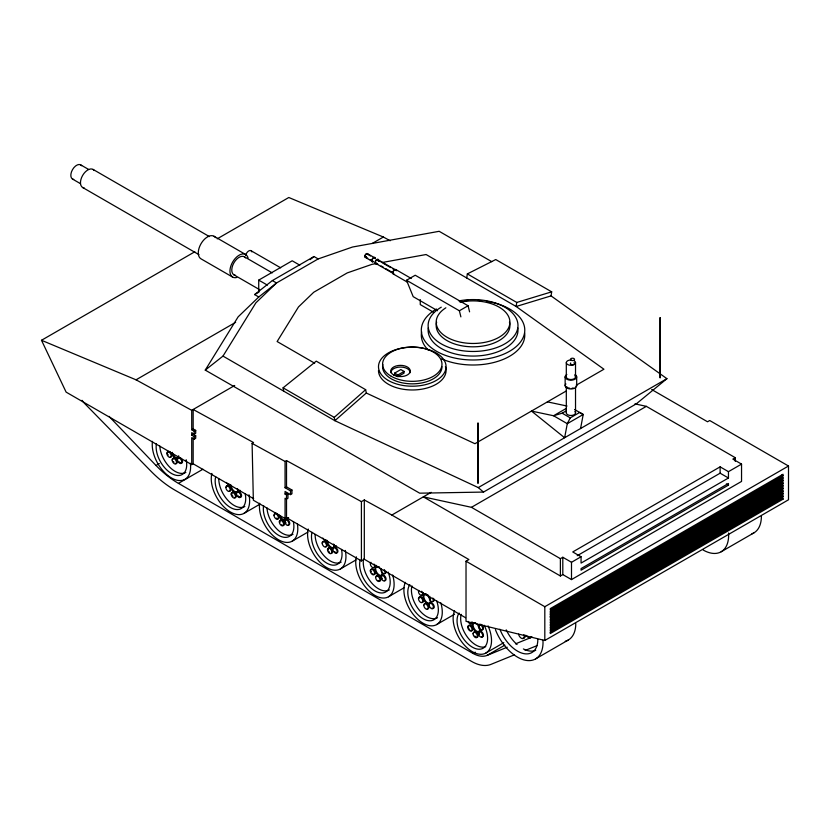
<?xml version="1.0" encoding="UTF-8"?>
<svg xmlns="http://www.w3.org/2000/svg" width="830" height="830" viewBox="0 0 830 830"><rect width="100%" height="100%" fill="white"/><g stroke="black" fill="none" stroke-linecap="round" stroke-linejoin="round"><path stroke-width="1.25" d="M466.709 277.967L467.342 273.91L495.738 259.541L551.68 291.838L551.047 295.895L666.926 378.677L636.288 403.868L483.506 492.076L419.669 493.176L205.249 370.107L238.137 316.842L258.773 296.984L276.514 282.978L318.16 258.929L352.553 247.018L439.163 231.3L491.754 261.658M551.68 291.838L516.758 302.452L516.136 306.498L603.929 369.226L576.217 385.234M580.564 428.539L583.22 414.481L574.599 409.522M477.81 483.185L478.007 422.895L478.184 483.164M659.943 317.662L660.14 377.961L660.338 317.662M570.272 417.874L567.284 423.684L564.628 437.742L531.47 411.068L553.548 415.747L567.284 423.684L583.22 414.481L579.672 412.437L570.272 417.874L562.159 413.195L553.548 415.747L566.288 408.391M205.249 370.107L222.99 356.101L255.879 302.836L276.514 282.978L272.365 280.582L254.623 294.588L258.773 296.984M483.506 492.076L478.267 487.594L334.884 420.696L334.251 417.376L365.657 389.685L316.24 361.154L283.082 387.828L283.704 391.158M365.657 389.685L366.289 393.015L334.884 420.696L222.99 356.101M310.067 259.655L314.01 256.532L318.16 258.929M253.679 498.737L193.162 463.804L191.72 464.634L66.12 392.123L41.5 340.279L194.811 251.77M217.19 238.843L288.809 197.499L383.356 237.027L390.173 240.762M258.721 291.226L258.721 280.115L292.202 260.786L299.786 265.164M272.365 280.582L314.01 256.532M254.623 294.588L259.012 292.056M41.5 340.279L136.047 379.818L235.647 322.31M372.172 243.491L383.356 237.027M437.535 310.711L413.184 296.652L406.513 280.26L415.218 275.238L468.068 305.751L469.583 311.852M136.047 379.818L191.72 410.311L234.714 385.483M191.72 410.311L191.72 429.753L193.162 428.923L195.704 430.386L195.704 433.312L194.251 434.142L191.72 432.679L191.72 435.148L194.251 436.611L195.704 435.771L195.704 438.282L194.251 439.122L191.72 437.659L191.72 464.634M191.72 429.753L194.251 431.216L195.704 430.386M191.72 435.148L193.162 434.308L195.704 435.771M109.031 416.359L155.967 465.443L159.308 463.514M406.513 280.26L459.374 310.773L468.068 305.751M155.967 465.443A86.413 49.883 60 0 0 178.45 483.371L202.935 469.23M465.578 617.728L364.308 559.264L361.413 560.935L286.516 517.692L285.064 518.532L253.347 500.22L252.102 443.386L253.555 442.556L193.162 409.47L193.162 428.923M394.665 373.106L400.817 369.547L404.075 371.425L404.075 373.106L397.923 376.654L394.665 374.776L394.665 373.106L397.923 374.984L404.075 371.425M252.102 443.386L285.064 461.439L286.516 460.608L361.413 501.631L364.308 499.961L391.843 515.046L468.919 559.545L466.024 561.215L466.024 621.328L544.812 640.48L788.5 499.785L788.5 466.014L709.712 420.52L707.534 421.775L651.685 389.529M285.064 461.439L285.064 487.718L286.516 486.878L291.942 490.011L291.942 493.777L290.5 494.618L285.064 491.474L285.064 494.068L286.516 494.898L287.958 494.068L287.958 498.249L286.516 499.079L285.064 498.249L285.064 518.532M244.02 513.365L259.686 504.318M285.064 494.068L286.516 493.228L287.958 494.068M285.064 487.718L290.5 490.852L291.942 490.011M292.17 541.17L307.847 532.123M566.247 390.992L474.936 443.708L366.289 393.015M562.159 413.195L566.34 410.777M391.843 515.046L431.185 492.325M478.267 487.594L666.926 378.677M340.331 568.975L355.997 559.928M735.276 457.693L732.849 459.094L741.543 464.105L741.543 481.421L571.497 579.589L562.802 574.578L560.385 575.979L423.342 496.859L471.45 507.317L646.342 406.347L735.276 457.693L735.276 461.397M388.492 596.78L404.158 587.733M436.653 624.575L454.56 614.241M471.45 507.317L560.385 558.663L562.802 557.262L571.497 562.284L581.062 556.754L581.062 563.093L728.45 477.997L728.45 471.668L741.543 464.105M728.45 471.668L720.118 466.854L572.741 551.95L581.062 556.754M577.203 555.706L720.118 473.193L728.45 477.997M728.45 485.125L581.062 570.21L581.062 568.581L728.45 483.485L728.45 485.125L726.364 483.921M466.024 561.215L544.812 606.709L788.5 466.014M178.45 483.371L473.048 653.459L475.279 652.173M783.043 475.549L550.269 609.946L550.269 608.629L783.043 474.241L783.043 475.549L781.953 474.926M783.043 478.173L550.269 612.571L550.269 611.254L783.043 476.866L783.043 478.173L781.953 477.551M550.269 613.878L783.043 479.491L783.043 480.798L550.269 615.196L550.269 613.878L781.953 480.176L783.043 480.798M485.892 653.013L503.8 642.669M550.269 616.503L783.043 482.116L783.043 483.423L550.269 617.821L550.269 616.503L781.953 482.801L783.043 483.423M473.048 653.459A31.395 18.125 60 0 0 487.044 655.42L504.858 645.138M783.043 486.048L550.269 620.435L550.269 619.128L783.043 484.741L783.043 486.048L781.953 485.426M783.043 488.673L550.269 623.06L550.269 621.753L783.043 487.366L783.043 488.673L781.953 488.05M783.043 491.298L550.269 625.685L550.269 624.378L783.043 489.99L783.043 491.298L781.953 490.675M783.043 493.923L550.269 628.31L550.269 627.003L783.043 492.615L783.043 493.923L781.953 493.3M783.043 496.548L550.269 630.935L550.269 629.628L783.043 495.24L783.043 496.548L781.953 495.925M550.269 632.253L783.043 497.865L783.043 499.172L550.269 633.56L550.269 632.253L781.953 498.55L783.043 499.172M535.558 658.927L568.301 640.023M721.156 551.774L753.91 532.87M487.044 655.42L507.223 647.213M515.523 643.841L532.134 637.077M514.548 654.777L490.966 664.374A42.164 24.34 60 0 1 471.627 661.437L174.808 490.074A94.174 54.365 60 0 1 150.925 471.17L84.224 403.069A38.419 22.182 60 0 1 82.035 400.319M525.172 650.45L536.958 645.657M551.047 295.895L516.136 306.498L426.101 254.53L381.997 262.529M376.965 263.442L371.923 264.355L347.241 272.914L313.761 292.233L298.489 306.934L277.127 341.535L314.663 363.208M547.395 401.865L567.025 406.036M634.95 403.868L646.342 406.347M467.342 273.91L516.758 302.452M395.848 269.574L411.286 278.486M367.4 253.617L374.641 257.798A2.158 1.245 -60 0 1 375.036 258.358M377.909 259.676L395.651 269.916M367.161 254.032L370.512 255.962M377.214 259.832L380.565 261.761M382.796 263.058L390.608 267.561M392.839 268.858L395.07 270.144M365.49 256.927L367.721 258.223M369.952 259.51L373.303 261.44M375.534 262.737L377.764 264.023M381.115 265.953L383.356 267.239M385.587 268.536L393.399 273.049M365.252 257.352L372.494 261.533M375.751 263.411L393.493 273.651M393.285 274.004L407.623 282.283M433.551 312.267L420.26 304.6L420.26 299.578M251.023 250.702L280.665 267.82M214.026 236.26L245.67 254.53M93.053 169.424L209.368 236.581M244.362 256.781L272.24 272.873M80.718 164.88L88.571 169.413M258.721 280.115L267.395 285.115M72.521 179.073L80.375 183.606M82.627 187.487L198.941 254.634M233.936 274.844L259.583 289.649M232.639 277.096L200.995 258.836A13.031 7.522 -60 0 1 201.898 242.339A13.031 7.522 -60 0 1 215.489 237.619M283.082 387.828L334.251 417.376M459.374 310.773L460.878 316.873M781.953 481.483L781.953 482.801M720.118 466.854L720.118 473.193M576.684 376.862L576.684 385.639M575.522 362.648L575.522 376.862M575.522 386.936L575.522 412.821M571.497 562.284L571.497 579.589M566.309 362.648L566.309 376.862M566.309 386.936L566.309 412.821M565.147 376.862L565.147 385.639M562.802 557.262L562.802 574.578M560.385 558.663L560.385 575.979M544.812 606.709L544.812 640.48M397.923 374.984L397.923 376.654M364.308 499.961L364.308 559.264M361.413 501.631L361.413 560.935M290.5 490.852L290.5 494.618M286.516 460.608L286.516 486.878M286.516 494.898L286.516 517.692M194.251 431.216L194.251 434.142M194.251 436.611L194.251 439.122M193.162 438.105L193.162 463.804M728.564 533.016A36.095 20.843 60 0 1 703.114 549.989M761.38 516.343A36.095 20.843 60 0 1 751.928 533.783M575.781 623.496A36.095 20.843 60 0 1 565.251 641.268M542.955 640.169A36.095 20.843 60 0 1 525.027 660.172A36.095 20.843 60 0 1 495.406 629.648M537.83 639.401A28.749 16.6 60 0 1 522.765 653.376A28.749 16.6 60 0 1 499.909 629.244M535.724 650.274A28.749 16.6 60 0 1 523.377 648.936M517.059 644.526A28.749 16.6 60 0 1 506.196 629.866M525.11 635.095A4.088 2.355 60 0 1 523.066 638M523.865 634.68A4.088 2.355 60 0 1 522.464 638.623A4.088 2.355 60 0 1 518.563 634.151M531.241 636.745A4.088 2.355 60 0 1 526.407 635.448M440.813 602.829A27.141 15.666 60 0 1 423.082 623.237A27.141 15.666 60 0 1 405.351 582.359M436.694 600.92A21.611 12.481 60 0 1 422.678 618.485A21.611 12.481 60 0 1 409.844 584.611M437.503 617.707A21.611 12.481 60 0 1 419.057 609.853A21.611 12.481 60 0 1 411.939 585.897M424.815 603.752A3.071 1.774 60 0 1 428.425 605.558A3.071 1.774 60 0 1 427.263 608.836M429.93 603.752A3.071 1.774 60 0 1 432.409 603.369A3.071 1.774 60 0 1 434.194 607.083A3.071 1.774 60 0 1 432.036 608.12M434.132 599.073A3.071 1.774 60 0 1 432.596 601.252M430.5 599.395A3.071 1.774 60 0 1 430.148 598.679M423.466 592.911A3.071 1.774 60 0 1 421.37 594.861M419.202 598.202A3.071 1.774 60 0 1 421.184 596.853A3.071 1.774 60 0 1 423.508 600.256A3.071 1.774 60 0 1 421.931 602.207M429.836 598.7A5.125 2.957 60 0 1 428.228 603.659A5.125 2.957 60 0 1 423.3 598.451A5.125 2.957 60 0 1 425.759 594.404M426.703 594.799A5.125 2.957 60 0 1 429.266 597.507M432.845 598.036A3.071 1.774 60 0 1 432.845 601.584A3.071 1.774 60 0 1 429.774 599.81A3.071 1.774 60 0 1 429.774 596.262M427.855 594.633A3.071 1.774 60 0 1 424.887 593.844M421.733 591.23A3.071 1.774 60 0 1 422.532 595.11A3.071 1.774 60 0 1 419.555 594.322A3.071 1.774 60 0 1 418.766 590.431M430.563 602.466A5.125 2.957 60 0 1 424.555 599.457A5.125 2.957 60 0 1 426.485 593.99M345.301 550.435A27.141 15.666 60 0 1 326.761 567.627A27.141 15.666 60 0 1 308.231 529.032M341.524 549.418A21.611 12.481 60 0 1 326.761 563.114A21.611 12.481 60 0 1 311.997 532.372M341.192 562.097A21.611 12.481 60 0 1 324.54 556.308A21.611 12.481 60 0 1 315.099 534.551M328.504 548.142A3.071 1.774 60 0 1 332.104 549.948A3.071 1.774 60 0 1 330.942 553.237M329.303 552.033A3.071 1.774 60 0 1 328.846 551.369M328.286 549.927A3.071 1.774 60 0 1 328.286 548.62M333.619 548.142A3.071 1.774 60 0 1 336.088 547.759A3.071 1.774 60 0 1 337.883 551.473A3.071 1.774 60 0 1 335.714 552.521M335.154 552.106A3.071 1.774 60 0 1 334.625 551.556M322.88 542.602A3.071 1.774 60 0 1 324.862 541.243A3.071 1.774 60 0 1 327.196 544.656A3.071 1.774 60 0 1 325.619 546.597M333.878 544.314A5.125 2.957 60 0 1 330.382 547.561A5.125 2.957 60 0 1 326.885 540.278M336.524 545.984A3.071 1.774 60 0 1 333.452 544.21M325.868 539.822A3.071 1.774 60 0 1 322.797 538.048M334.241 546.856A5.125 2.957 60 0 1 330.174 546.451A5.125 2.957 60 0 1 327.487 540.87M488.05 625.882A27.141 15.666 60 0 1 474.407 652.743A27.141 15.666 60 0 1 454.591 610.787M484.201 625.26A21.611 12.481 60 0 1 483.319 648.116A21.611 12.481 60 0 1 463.13 638.291A21.611 12.481 60 0 1 459.094 613.038M485.768 646.601A21.611 12.481 60 0 1 467.736 637.565A21.611 12.481 60 0 1 461.179 614.325M473.847 632.668A3.071 1.774 60 0 1 476.327 632.273A3.071 1.774 60 0 1 478.111 635.988A3.071 1.774 60 0 1 475.943 637.035M475.383 636.62A3.071 1.774 60 0 1 474.864 636.071M479.107 632.792A3.071 1.774 60 0 1 481.089 631.443A3.071 1.774 60 0 1 483.413 634.846A3.071 1.774 60 0 1 481.836 636.797M479.398 634.213A3.071 1.774 60 0 1 479.18 633.487M481.276 624.43A3.071 1.774 60 0 1 483.444 628.196A3.071 1.774 60 0 1 481.276 629.451M480.186 628.486A3.071 1.774 60 0 1 479.74 627.822M479.398 627.107A3.071 1.774 60 0 1 480.186 624.139M472.498 623.123A3.071 1.774 60 0 1 471.181 623.527M468.514 627.335A3.071 1.774 60 0 1 470.237 625.208A3.071 1.774 60 0 1 472.778 628.922A3.071 1.774 60 0 1 470.61 630.406M469.531 629.441A3.071 1.774 60 0 1 469.075 628.777M476.887 623.921A5.125 2.957 60 0 1 479.232 631.08A5.125 2.957 60 0 1 473.868 629.638A5.125 2.957 60 0 1 473.38 622.977M475.009 622.832A5.125 2.957 60 0 1 475.943 623.237M475.787 623.475A3.071 1.774 60 0 1 474.656 622.822M471.99 621.763A3.071 1.774 60 0 1 470.724 624.004A3.071 1.774 60 0 1 468.006 621.369M480.165 630.095A5.125 2.957 60 0 1 475.289 630.063A5.125 2.957 60 0 1 473.536 623.102M392.652 575.024A27.141 15.666 60 0 1 376.177 596.106A27.141 15.666 60 0 1 356.381 556.837M388.16 572.088A21.611 12.481 60 0 1 376.913 591.914A21.611 12.481 60 0 1 360.158 560.177M389.353 589.902A21.611 12.481 60 0 1 371.332 582.577A21.611 12.481 60 0 1 363.55 559.078M376.447 576.425A3.071 1.774 60 0 1 379.103 576.186A3.071 1.774 60 0 1 380.638 580.149A3.071 1.774 60 0 1 377.982 580.388M381.696 576.56A3.071 1.774 60 0 1 383.688 575.2A3.071 1.774 60 0 1 386.012 578.614A3.071 1.774 60 0 1 384.435 580.564M382.339 578.697A3.071 1.774 60 0 1 381.987 577.981M385.971 571.268A3.071 1.774 60 0 1 383.875 573.208M379.103 566.817A3.071 1.774 60 0 1 378.542 566.579M375.305 565.116A3.071 1.774 60 0 1 373.77 567.295M371.114 569.795A3.071 1.774 60 0 1 373.77 569.556A3.071 1.774 60 0 1 375.305 573.52A3.071 1.774 60 0 1 372.649 573.758M371.332 571.828A3.071 1.774 60 0 1 371.114 571.092M381.675 570.905A5.125 2.957 60 0 1 378.854 575.532A5.125 2.957 60 0 1 375.139 567.782A5.125 2.957 60 0 1 381.105 569.702M385.027 570.957A3.071 1.774 60 0 1 383.149 573.634A3.071 1.774 60 0 1 381.271 568.778M384.238 569.577A3.071 1.774 60 0 1 384.684 570.231M378.905 567.295A3.071 1.774 60 0 1 376.281 565.375M374.019 564.078A3.071 1.774 60 0 1 374.019 567.627A3.071 1.774 60 0 1 370.948 565.853A3.071 1.774 60 0 1 370.948 562.304M382.402 574.661A5.125 2.957 60 0 1 377.059 572.804A5.125 2.957 60 0 1 376.706 566.33M297.379 523.886A27.141 15.666 60 0 1 279.108 540.102A27.141 15.666 60 0 1 259.655 503.25M293.363 521.614A21.611 12.481 60 0 1 279.098 535.589A21.611 12.481 60 0 1 263.618 505.563M293.032 534.292A21.611 12.481 60 0 1 276.836 528.98A21.611 12.481 60 0 1 266.98 507.919M280.125 522.122A3.071 1.774 60 0 1 282.034 520.068A3.071 1.774 60 0 1 284.389 524.145A3.071 1.774 60 0 1 281.661 524.778M285.385 520.95A3.071 1.774 60 0 1 287.367 519.601A3.071 1.774 60 0 1 289.691 523.004A3.071 1.774 60 0 1 288.114 524.954M286.018 523.087A3.071 1.774 60 0 1 285.676 522.371M288.643 517.899A3.071 1.774 60 0 1 287.554 517.609M274.792 514.185A3.071 1.774 60 0 1 277.459 513.946A3.071 1.774 60 0 1 278.994 517.91A3.071 1.774 60 0 1 276.328 518.148M285.842 517.661A5.125 2.957 60 0 1 282.698 519.995A5.125 2.957 60 0 1 278.724 514.631M288.373 518.179A3.071 1.774 60 0 1 286.267 517.609M286.08 519.051A5.125 2.957 60 0 1 279.814 515.43M248.979 494.825A27.141 15.666 60 0 1 230.45 512.017A27.141 15.666 60 0 1 211.909 473.422M245.203 493.819A21.611 12.481 60 0 1 230.45 507.504A21.611 12.481 60 0 1 215.686 476.773M244.871 506.487A21.611 12.481 60 0 1 228.219 500.698A21.611 12.481 60 0 1 218.788 478.941M232.182 492.532A3.071 1.774 60 0 1 235.793 494.348A3.071 1.774 60 0 1 234.631 497.627M232.981 496.423A3.071 1.774 60 0 1 232.535 495.759M231.964 494.317A3.071 1.774 60 0 1 231.964 493.02M237.297 492.543A3.071 1.774 60 0 1 239.777 492.149A3.071 1.774 60 0 1 241.561 495.873A3.071 1.774 60 0 1 239.393 496.911M238.833 496.496A3.071 1.774 60 0 1 238.314 495.946M226.559 486.992A3.071 1.774 60 0 1 228.551 485.633A3.071 1.774 60 0 1 230.875 489.046A3.071 1.774 60 0 1 229.298 490.997M237.567 488.704A5.125 2.957 60 0 1 234.07 491.951A5.125 2.957 60 0 1 230.574 484.668M240.212 490.374A3.071 1.774 60 0 1 237.141 488.6M229.547 484.212A3.071 1.774 60 0 1 226.476 482.438M237.93 491.256A5.125 2.957 60 0 1 233.853 490.852A5.125 2.957 60 0 1 231.165 485.26M190.381 463.254A27.141 15.666 60 0 1 171.426 477.945A27.141 15.666 60 0 1 152.471 441.373M186.19 459.737A21.611 12.481 60 0 1 171.924 473.712A21.611 12.481 60 0 1 156.434 443.687M185.847 472.405A21.611 12.481 60 0 1 169.662 467.103A21.611 12.481 60 0 1 159.796 446.042M173.159 458.461A3.071 1.774 60 0 1 176.769 460.266A3.071 1.774 60 0 1 175.607 463.545M173.958 462.341A3.071 1.774 60 0 1 173.512 461.688M172.868 459.55A3.071 1.774 60 0 1 172.951 458.938M178.274 458.461A3.071 1.774 60 0 1 180.753 458.077A3.071 1.774 60 0 1 182.538 461.791A3.071 1.774 60 0 1 180.38 462.829M179.809 462.424A3.071 1.774 60 0 1 179.29 461.874M170.275 452.07A3.071 1.774 60 0 1 171.883 455.421A3.071 1.774 60 0 1 170.275 456.915M168.179 455.058A3.071 1.774 60 0 1 167.836 454.342M167.546 452.91A3.071 1.774 60 0 1 169.714 451.665M178.668 455.784A5.125 2.957 60 0 1 175.514 458.108A5.125 2.957 60 0 1 171.551 452.755M178.907 457.174A5.125 2.957 60 0 1 175.296 457.143A5.125 2.957 60 0 1 172.277 452.34M524.622 332.923A51.73 29.859 0 0 1 497.637 361.413A51.73 29.859 0 0 1 441.56 358.84M428.249 350.073A51.73 29.859 0 0 1 421.64 331.803M445.43 366.653A33.802 19.515 0 0 1 415.602 389.882A33.802 19.515 0 0 1 378.48 370.46M486.432 301.28A51.73 29.859 0 0 1 519.922 342.749A51.73 29.859 0 0 1 443.376 354.586A51.73 29.859 0 0 1 436.466 309.009M464.458 300.678A51.73 29.859 0 0 1 468.141 300.398M477.956 300.398A51.73 29.859 0 0 1 481.628 300.678M517.816 327.871A44.934 25.948 0 0 1 473.048 356.07A44.934 25.948 0 0 1 428.28 327.871M458.917 300.896A44.934 25.948 0 0 1 517.93 326.792A44.934 25.948 0 0 1 454.84 349.243A44.934 25.948 0 0 1 441.27 307.183M509.454 322.196A36.873 21.29 0 0 1 473.048 346.815A36.873 21.29 0 0 1 436.632 322.196M460.069 302.255A36.873 21.29 0 0 1 509.911 322.341A36.873 21.29 0 0 1 459.55 341.991A36.873 21.29 0 0 1 445.866 307.795M441.975 366.704A29.704 17.15 0 0 1 410.342 383.813A29.704 17.15 0 0 1 382.838 364.463M390.795 372.649A9.732 5.613 0 0 1 400.527 367.036A9.732 5.613 0 0 1 410.259 372.649M574.91 411.483A4.607 2.656 0 0 1 573.219 415.125A4.607 2.656 0 0 1 566.921 414.149L566.465 413.506A4.607 2.656 0 0 1 566.465 412.126M573.219 387.942A4.607 2.656 0 0 1 572.109 388.212M569.722 388.212A4.607 2.656 0 0 1 568.612 387.942M567.658 387.517A4.607 2.656 0 0 1 566.921 386.967M576.487 384.778A5.769 3.33 0 0 1 573.125 388.72A5.769 3.33 0 0 1 565.915 387.309L565.344 386.5A5.769 3.33 0 0 1 565.915 383.968M574.993 374.506A5.769 3.33 0 0 1 574.433 379.507A5.769 3.33 0 0 1 565.915 378.522L565.344 377.723A5.769 3.33 0 0 1 566.838 374.506M574.91 375.534A4.607 2.656 0 0 1 573.219 379.165A4.607 2.656 0 0 1 566.921 378.19L566.465 377.546A4.607 2.656 0 0 1 566.465 376.166M574.173 360.76A4.607 2.656 0 0 1 573.717 364.754A4.607 2.656 0 0 1 566.921 363.976L566.465 363.333A4.607 2.656 0 0 1 570.916 359.981M573.945 362.741A2.044 1.183 0 0 1 574.07 364.339A2.044 1.183 0 0 1 571.32 364.546A2.044 1.183 0 0 1 570.729 362.98M393.669 274.118A2.563 1.473 -60 0 1 393.669 270.497A2.563 1.473 -60 0 1 396.377 270.736M393.244 271.669A2.158 1.245 -60 0 1 395.889 270.144M393.804 273.755A2.158 1.245 -60 0 1 393.244 273.433M376.436 263.473A2.158 1.245 -60 0 1 375.357 261.938A2.158 1.245 -60 0 1 377.225 259.614A2.158 1.245 -60 0 1 378.304 261.149M376.83 263.629A2.563 1.473 -60 0 1 375.025 262.404A2.563 1.473 -60 0 1 377.142 259.302A2.563 1.473 -60 0 1 378.573 261.077M373.095 261.948A2.563 1.473 -60 0 1 371.788 260.329A2.563 1.473 -60 0 1 373.728 257.487A2.563 1.473 -60 0 1 375.378 258.618M373.168 261.585A2.158 1.245 -60 0 1 372.162 259.8A2.158 1.245 -60 0 1 374.33 257.694M366.331 257.238A2.158 1.245 -60 0 1 364.806 256.356A2.158 1.245 -60 0 1 366.331 253.721A2.158 1.245 -60 0 1 367.846 254.603M366.02 254.333A1.67 0.965 -60 0 1 367.472 254.468M366.331 256.844A1.67 0.965 -60 0 1 365.179 256.491A1.67 0.965 -60 0 1 365.729 254.634M84.162 187.954A10.427 6.018 -60 0 1 82.627 175.441A10.427 6.018 -60 0 1 94.226 170.513M235.461 275.311A10.427 6.018 -60 0 1 233.936 262.799A10.427 6.018 -60 0 1 245.535 257.871M73.725 179.446A8.196 4.731 -60 0 1 72.521 169.611A8.196 4.731 -60 0 1 81.641 165.73M236.768 277.469A13.031 7.522 -60 0 1 232.639 262.052A13.031 7.522 -60 0 1 248.056 257.923M245.69 255.433A4.503 2.604 -60 0 1 248.772 250.93A4.503 2.604 -60 0 1 251.853 251.874M423.808 605.257A3.071 1.774 60 0 0 427.066 609.313A3.071 1.774 60 0 0 427.066 604.966A3.071 1.774 60 0 0 423.808 605.257M429.131 604.779A3.071 1.774 60 0 0 432.399 608.836A3.071 1.774 60 0 0 432.399 604.489A3.071 1.774 60 0 0 429.131 604.779M418.476 598.627A3.071 1.774 60 0 0 421.733 602.684A3.071 1.774 60 0 0 421.733 598.337A3.071 1.774 60 0 0 418.476 598.627M327.487 549.647A3.071 1.774 60 0 0 330.745 553.703A3.071 1.774 60 0 0 330.745 549.356A3.071 1.774 60 0 0 327.487 549.647M332.82 549.17A3.071 1.774 60 0 0 336.077 553.226A3.071 1.774 60 0 0 336.077 548.879A3.071 1.774 60 0 0 332.82 549.17M322.154 543.017A3.071 1.774 60 0 0 325.412 547.074A3.071 1.774 60 0 0 325.412 542.727A3.071 1.774 60 0 0 322.154 543.017M473.048 633.684A3.071 1.774 60 0 0 476.306 637.741A3.071 1.774 60 0 0 476.306 633.394A3.071 1.774 60 0 0 473.048 633.684M478.381 633.207A3.071 1.774 60 0 0 481.639 637.264A3.071 1.774 60 0 0 481.639 632.917A3.071 1.774 60 0 0 478.381 633.207M478.381 626.1A3.071 1.774 60 0 0 481.639 630.157A3.071 1.774 60 0 0 481.639 625.81A3.071 1.774 60 0 0 478.381 626.1M467.715 627.055A3.071 1.774 60 0 0 470.973 631.111A3.071 1.774 60 0 0 470.973 626.764A3.071 1.774 60 0 0 467.715 627.055M375.648 577.452A3.071 1.774 60 0 0 378.905 581.508A3.071 1.774 60 0 0 378.905 577.161A3.071 1.774 60 0 0 375.648 577.452M380.98 576.975A3.071 1.774 60 0 0 384.238 581.031A3.071 1.774 60 0 0 384.238 576.684A3.071 1.774 60 0 0 380.98 576.975M370.315 570.822A3.071 1.774 60 0 0 373.573 574.879A3.071 1.774 60 0 0 373.573 570.532A3.071 1.774 60 0 0 370.315 570.822M279.326 521.842A3.071 1.774 60 0 0 282.584 525.898A3.071 1.774 60 0 0 282.584 521.551A3.071 1.774 60 0 0 279.326 521.842M284.659 521.365A3.071 1.774 60 0 0 287.917 525.421A3.071 1.774 60 0 0 287.917 521.074A3.071 1.774 60 0 0 284.659 521.365M273.993 515.212A3.071 1.774 60 0 0 277.262 519.269A3.071 1.774 60 0 0 277.262 514.922A3.071 1.774 60 0 0 273.993 515.212M231.165 494.037A3.071 1.774 60 0 0 234.434 498.093A3.071 1.774 60 0 0 234.434 493.746A3.071 1.774 60 0 0 231.165 494.037M236.498 493.56A3.071 1.774 60 0 0 239.756 497.616A3.071 1.774 60 0 0 239.756 493.269A3.071 1.774 60 0 0 236.498 493.56M225.843 487.407A3.071 1.774 60 0 0 229.101 491.464A3.071 1.774 60 0 0 229.101 487.117A3.071 1.774 60 0 0 225.843 487.407M172.152 459.965A3.071 1.774 60 0 0 175.41 464.022A3.071 1.774 60 0 0 175.41 459.675A3.071 1.774 60 0 0 172.152 459.965M177.475 459.488A3.071 1.774 60 0 0 180.743 463.545A3.071 1.774 60 0 0 180.743 459.198A3.071 1.774 60 0 0 177.475 459.488M166.82 453.336A3.071 1.774 60 0 0 170.077 457.382A3.071 1.774 60 0 0 170.077 453.045A3.071 1.774 60 0 0 166.82 453.336M388.378 380.493A33.802 19.515 0 0 0 444.922 371.747A33.802 19.515 0 0 0 403.536 347.853A33.802 19.515 0 0 0 388.378 380.493M391.283 376.312A29.704 17.15 0 0 0 440.969 368.634A29.704 17.15 0 0 0 404.594 347.625A29.704 17.15 0 0 0 391.283 376.312M393.648 374.952A9.732 5.613 0 0 0 409.927 372.431A9.732 5.613 0 0 0 398.006 365.553A9.732 5.613 0 0 0 393.648 374.952M571.05 360.23A2.044 1.183 0 0 0 574.474 359.701A2.044 1.183 0 0 0 571.974 358.249A2.044 1.183 0 0 0 571.05 360.23"/></g></svg>
